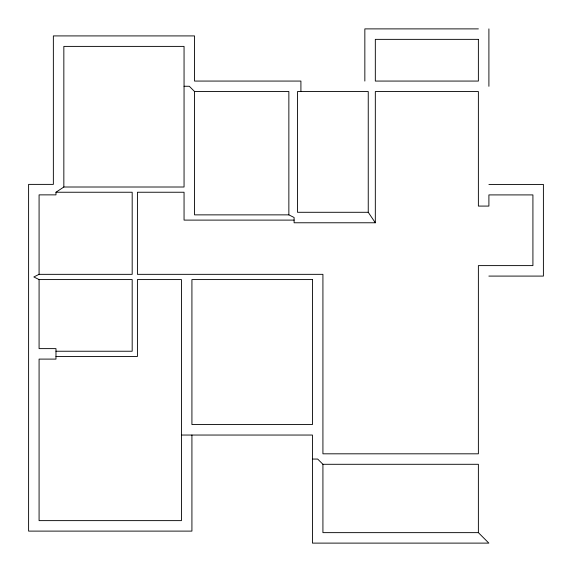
<?xml version="1.0" encoding="UTF-8"?>
<svg xmlns="http://www.w3.org/2000/svg" width="572" height="572" viewBox="0 0 572 572"><rect width="100%" height="100%" fill="white"/><g stroke="black" fill="none" stroke-linecap="round" stroke-linejoin="round"><path stroke-width="0.86" d="M55.977 351.237L132.182 351.237L132.182 279.579L39.082 279.579L33.841 276.962L39.082 274.338L39.082 194.866L55.977 194.866L55.977 192.242L63.842 187.008L184.055 187.008L184.055 46.396L63.842 46.396L63.842 187.008M478.378 28.886L364.843 28.886L364.843 81.067M184.055 86.265L189.296 86.265L194.537 91.506L194.537 214.865L288.86 214.865L294.101 217.489L294.101 222.773L375.325 222.773L375.325 91.549L478.378 91.549L478.378 206.084L488.903 206.084L488.903 194.909L532.918 194.909L532.918 265.608L478.378 265.608L478.378 453.818L322.923 453.818L322.923 274.338L137.423 274.338L137.423 192.242L184.055 192.242L184.055 220.106L294.101 220.106M194.537 91.506L288.86 91.506L288.86 214.865M488.903 184.427L543.4 184.427L543.4 276.09L488.86 276.09M55.977 192.242L132.182 192.242L132.182 274.338L39.082 274.338M368.246 212.291L297.504 212.291L297.504 91.549L368.246 91.549L368.246 212.291L375.325 222.773M55.977 356.478L137.423 356.478L137.423 279.579L181.438 279.579L181.438 520.627L39.082 520.627L39.082 359.102L55.977 359.102L55.977 348.62L39.082 348.62L39.082 279.579M181.438 435.042L312.441 435.042L312.441 543.114L488.86 543.114L478.378 532.639L322.923 532.639L322.923 464.292L317.682 459.059L312.441 459.059M322.923 464.292L478.378 464.292L478.378 532.639M488.903 28.886L488.903 86.308M300.915 91.549L300.915 81.067L194.537 81.067L194.537 35.914L53.36 35.914L53.36 184.384L28.6 184.384L28.6 531.109L191.92 531.109L191.92 435.042M478.378 39.361L375.325 39.361L375.325 81.067L478.378 81.067L478.378 39.361M312.441 279.579L191.92 279.579L191.92 424.56L312.441 424.56L312.441 279.579"/></g></svg>
